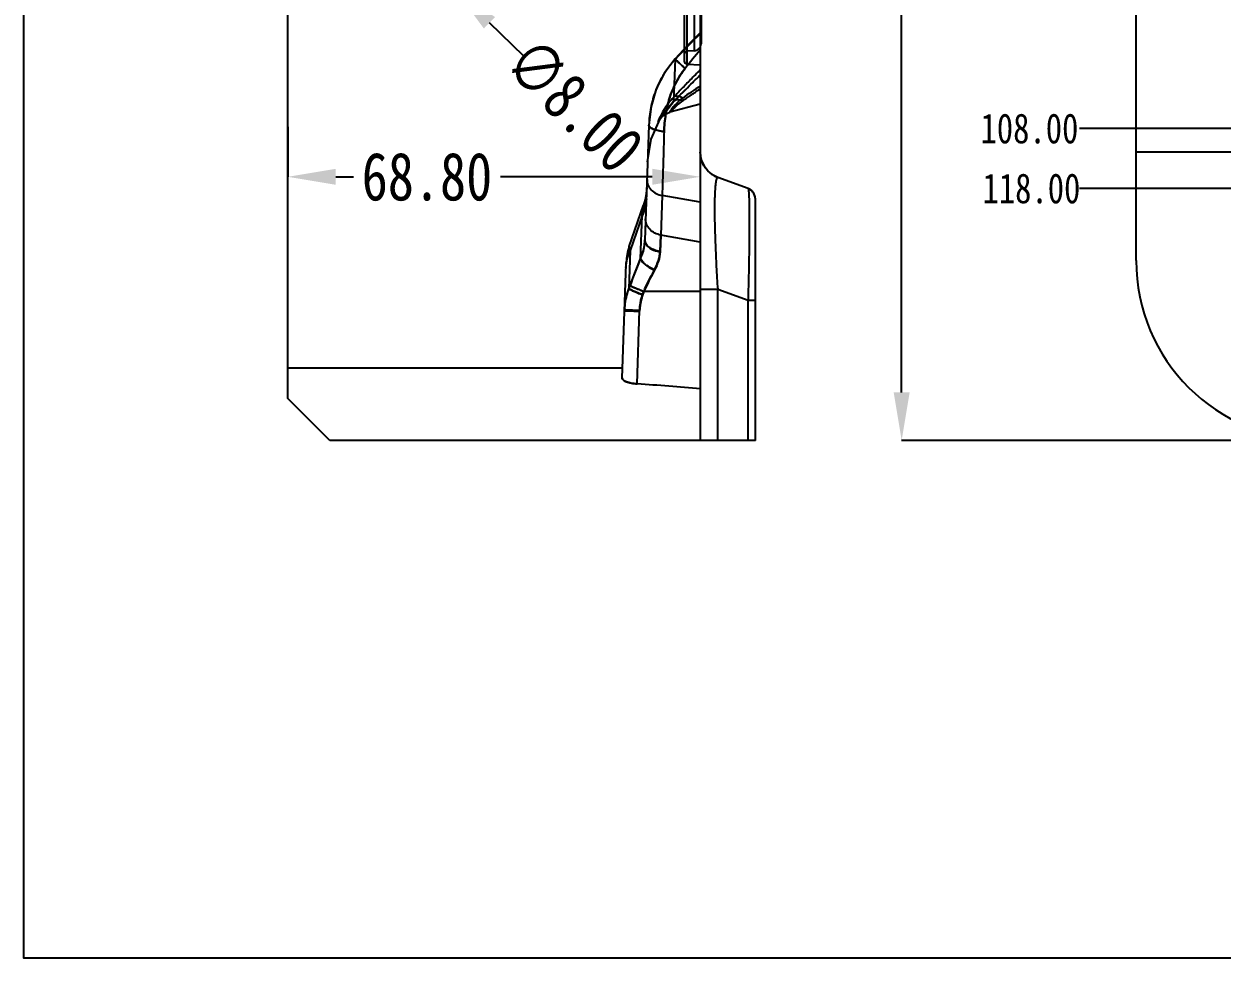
# Model space of a CAD drawing. Header units: millimetres. Extents: x 3267 to 5677, y -4731 to 2600.
# Drawn here: x 4265.7 to 4465.6, y -1037.4 to -881.5 of the extents above; entities that cross this region are included whole.
import ezdxf

# ---------------------------------------------------------------- set-up
doc = ezdxf.new("R2010")
doc.units = ezdxf.units.MM
doc.header["$LTSCALE"] = 16.335
doc.header["$PDMODE"] = 3
doc.header["$PDSIZE"] = 0.3125
doc.layers.get('0').update_dxf_attribs({"linetype": 'CONTINUOUS'})
doc.layers.get('Defpoints').update_dxf_attribs({"linetype": 'CONTINUOUS'})
doc.styles.get("Standard").update_dxf_attribs({"font": 'txt', "width": 0.8})
doc.dimstyles.get("Standard").update_dxf_attribs({"dimtxt": 0.15625, "dimasz": 0.1875, "dimexe": 0.125, "dimexo": 0.0625, "dimtad": 0, "dimtih": 1, "dimtoh": 1, "dimdsep": 46, "dimtxsty": 'Standard', "dimcen": 0.09, "dimadec": 0, "dimazin": 0, "dimtp": 0.01, "dimtm": 0.01, "dimtfac": 1, "dimtofl": 0, "dimtmove": 0, "dimatfit": 3, "dimfxl": 0, "dimtolj": 1, "dimarcsym": 0})

# ---------------------------------------------------------------- blocks, each defined once
blk = doc.blocks.new('*D139')
at = {"color": 4, "lineweight": -2}
blk.add_line((4349.1, -886.89), (4343.35, -881.34), dxfattribs=at)
at = {"color": 4}
blk.add_solid([(4344.28, -880.38), (4342.42, -882.3), (4337.59, -875.78)], dxfattribs=at)
at = {"layer": 'Defpoints', "color": 0}
for p in [(4331.84, -870.22), (4337.59, -875.78)]:
    blk.add_point(p, dxfattribs=at)
at = {"color": 6, "insert": (4357.54, -895.04), "char_height": 8, "attachment_point": 5, "rotation": 316.0008}
blk.add_mtext('\\A1;∅8.00', dxfattribs=at)
blk = doc.blocks.new('*D141')
at = {"color": 4, "lineweight": -2}
for p, q in [((4480.24, -631), (4412.12, -631)), ((4412.12, -639), (4412.12, -836.45)), ((4412.12, -943), (4412.12, -865.25)), ((4499.01, -951), (4412.12, -951))]:
    blk.add_line(p, q, dxfattribs=at)
at = {"color": 4}
for points in [[(4410.79, -639), (4413.46, -639), (4412.12, -631)], [(4410.79, -943), (4413.46, -943), (4412.12, -951)]]:
    blk.add_solid(points, dxfattribs=at)
at = {"layer": 'Defpoints', "color": 0}
for p in [(4480.24, -631), (4412.12, -951), (4499.01, -951)]:
    blk.add_point(p, dxfattribs=at)
at = {"color": 6, "insert": (4412.12, -850.85), "char_height": 8, "attachment_point": 5, "rotation": 90}
blk.add_mtext('\\A1;320.00', dxfattribs=at)
blk = doc.blocks.new('*D158')
at = {"color": 4, "lineweight": -2}
blk.add_line((4574.84, -899), (4441.77, -899), dxfattribs=at)
at = {"layer": 'Defpoints', "color": 0}
for p in [(4611.24, -791), (4441.77, -899), (4574.84, -899)]:
    blk.add_point(p, dxfattribs=at)
at = {"color": 6, "insert": (4433.44, -899), "char_height": 5, "attachment_point": 5}
blk.add_mtext('\\A1;108.00', dxfattribs=at)
blk = doc.blocks.new('*D159')
at = {"color": 4, "lineweight": -2}
blk.add_line((4473.94, -909), (4441.77, -909), dxfattribs=at)
at = {"layer": 'Defpoints', "color": 0}
for p in [(4611.24, -791), (4441.77, -909), (4473.94, -909)]:
    blk.add_point(p, dxfattribs=at)
at = {"color": 6, "insert": (4433.77, -909), "char_height": 5, "attachment_point": 5}
blk.add_mtext('\\A1;118.00', dxfattribs=at)
blk = doc.blocks.new('*D236')
at = {"color": 4, "lineweight": -2}
for p, q in [((4309.72, -898.68), (4309.72, -907.04)), ((4378.52, -898.68), (4378.52, -907.04)), ((4317.72, -907.04), (4320.66, -907.04)), ((4370.52, -907.04), (4345.2, -907.04))]:
    blk.add_line(p, q, dxfattribs=at)
at = {"color": 4}
for points in [[(4317.72, -905.7), (4317.72, -908.37), (4309.72, -907.04)], [(4370.52, -905.7), (4370.52, -908.37), (4378.52, -907.04)]]:
    blk.add_solid(points, dxfattribs=at)
at = {"layer": 'Defpoints', "color": 0}
for p in [(4309.72, -898.68), (4378.52, -898.68), (4309.72, -907.04)]:
    blk.add_point(p, dxfattribs=at)
at = {"color": 6, "insert": (4332.93, -907.04), "char_height": 8, "attachment_point": 5}
blk.add_mtext('\\A1;68.80', dxfattribs=at)

msp = doc.modelspace()

# ---------------------------------------------------------------- linework, layer by layer
at = {"color": 6, "linetype": 'Continuous'}
for p, q in [((4378.522, -631.001), (4378.522, -951.001)), ((4309.718, -944.001), (4309.718, -638.001)), ((4451.243, -921.001), (4451.243, -661.001)), ((4375.858, -684.193), (4375.858, -887.749)), ((4376.334, -888.251), (4376.334, -683.691)), ((4377.534, -685.914), (4377.534, -886.028)), ((4378.672, -687.112), (4378.672, -884.83)), ((4374.315, -887.36), (4372.536, -889.68)), ((4374.125, -894.434), (4374.394, -887.423)), ((4377.534, -886.028), (4376.334, -886.091)), ((4376.334, -888.251), (4378.522, -888.365)), ((4376.076, -892.483), (4374.127, -894.432)), ((4378.522, -894.914), (4373.475, -896.266)), ((4374.127, -894.432), (4374.127, -894.431)), ((4369.956, -898.401), (4369.285, -917.629)), ((4476.408, -902.945), (4451.243, -902.945)), ((4386.493, -908.997), (4381.482, -907.173)), ((4372.172, -910.177), (4371.942, -916.759)), ((4378.522, -911.291), (4372.172, -910.177)), ((4387.717, -951.001), (4387.717, -910.745)), ((4366.68, -918.681), (4369.057, -911.75)), ((4368.825, -913.521), (4366.827, -919.35)), ((4368.576, -920.656), (4368.825, -913.521)), ((4371.942, -916.759), (4371.818, -919.553)), ((4371.82, -919.491), (4371.942, -916.759)), ((4378.522, -917.913), (4371.942, -916.759)), ((4366.827, -919.35), (4366.603, -925.751)), ((4366.827, -919.35), (4366.68, -918.684)), ((4365.48, -940.628), (4366.145, -921.577)), ((4366.603, -925.751), (4366.819, -925.147)), ((4366.782, -925.147), (4366.607, -925.636)), ((4369.127, -926.167), (4368.911, -926.77)), ((4368.915, -926.655), (4369.09, -926.167)), ((4378.522, -926.167), (4369.09, -926.167)), ((4381.482, -925.836), (4378.522, -925.836)), ((4386.493, -927.659), (4381.482, -925.836)), ((4381.482, -951.001), (4381.482, -925.836)), ((4367.984, -941.574), (4368.411, -929.351)), ((4387.717, -927.659), (4386.493, -927.659)), ((4386.493, -951.001), (4386.493, -927.659)), ((4365.538, -938.971), (4309.718, -938.971)), ((4316.718, -951.001), (4309.718, -944.001)), ((4387.717, -951.001), (4316.718, -951.001))]:
    msp.add_line(p, q, dxfattribs=at)
msp.add_lwpolyline([(4265.697, -577.101), (4830.966, -577.101), (4830.966, -1037.357), (4265.697, -1037.357)], close=True)
for points in [[(4378.522, -883.002), (4377.075, -884.464), (4375.671, -885.918), (4374.315, -887.36)], [(4372.532, -889.684), (4371.176, -892.371), (4370.312, -895.315), (4369.957, -898.374)], [(4369.743, -904.516), (4370.354, -900.776), (4371.854, -897.354), (4374.127, -894.432)], [(4374.131, -894.427), (4373.716, -894.858), (4373.342, -895.275), (4373.009, -895.674), (4372.715, -896.049), (4372.459, -896.395), (4372.241, -896.704), (4372.065, -896.964), (4371.926, -897.173)], [(4371.926, -897.173), (4371.759, -897.427), (4371.759, -897.427), (4371.861, -897.295), (4372.105, -897.034), (4372.477, -896.73), (4372.943, -896.46), (4373.475, -896.266)], [(4381.482, -907.173), (4380.584, -906.727), (4379.779, -906.064), (4379.122, -905.189), (4378.68, -904.127), (4378.522, -902.945)], [(4369.591, -908.856), (4369.507, -909.846), (4369.328, -910.814), (4369.057, -911.75)], [(4387.717, -910.744), (4387.649, -910.247), (4387.463, -909.806), (4387.188, -909.446), (4386.856, -909.176), (4386.493, -908.997)], [(4366.681, -918.681), (4366.407, -919.63), (4366.228, -920.599), (4366.145, -921.578)]]:
    msp.add_lwpolyline(points, dxfattribs=at)
for centre, radius, start, end in [((4491.84, -996.904), 160.56, 134.89153, 137.00911), ((4491.506, -996.582), 160.096, 134.88846, 137.01218), ((4377.472, -884.83), 1.2, 273, 0), ((4376.36, -886.593), 0.502, 93, 180), ((4492.64, -982.274), 149.372, 139.81717, 141.34446), ((4492.152, -981.873), 148.741, 139.81393, 141.3477), ((4376.36, -887.749), 0.502, 180, 267), ((4405.372, -933.861), 49.834, 122.60211, 126.70038), ((4383.022, -902.945), 4.5, 180, 250), ((4385.857, -910.745), 1.86, 0, 70), ((4442.799, -952.293), 80.718, 156.85183, 160.34866), ((4444.993, -953.137), 83.033, 156.97253, 160.30068), ((4481.243, -921.001), 30, 180, 270), ((4416.727, -947.595), 52.201, 151.42737, 155.7643)]:
    msp.add_arc(centre, radius, start, end, dxfattribs=at)
msp.add_ellipse((4293.839, -987.971), major_axis=(230.527, 0), ratio=0.2125566, start_param=7.4778249, end_param=7.526528, dxfattribs=at)
for points, knots in [([(4374.396, -887.421), (4373.682, -888.165), (4372.725, -889.393), (4371.715, -891.183), (4371.095, -892.581), (4370.614, -894.018), (4370.153, -895.947), (4369.991, -897.422), (4369.956, -898.401)], [0, 0, 0, 0, 0.2554714, 0.382448, 0.5088973, 0.6340315, 0.7574081, 1, 1, 1, 1]), ([(4375.993, -888.971), (4375.862, -888.848), (4375.605, -888.607), (4375.29, -888.31), (4375.052, -888.084), (4374.891, -887.93), (4374.746, -887.791), (4374.62, -887.67), (4374.515, -887.567), (4374.432, -887.486), (4374.372, -887.425), (4374.338, -887.388), (4374.32, -887.37), (4374.317, -887.364), (4374.314, -887.361), (4374.317, -887.359), (4374.32, -887.361), (4374.326, -887.364), (4374.336, -887.373), (4374.361, -887.392), (4374.381, -887.409), (4374.396, -887.421)], [0, 0, 0, 0, 0.2219346, 0.4356985, 0.5351181, 0.6272733, 0.7104706, 0.7830168, 0.8434643, 0.8913469, 0.9264455, 0.9485476, 0.9546967, 0.956588, 0.95773, 0.9585003, 0.9597108, 0.9616058, 0.9674223, 0.9758473, 1, 1, 1, 1]), ([(4374.396, -887.421), (4374.381, -887.409), (4374.361, -887.392), (4374.336, -887.373), (4374.326, -887.364), (4374.32, -887.361), (4374.317, -887.359), (4374.314, -887.361), (4374.317, -887.364), (4374.32, -887.37), (4374.338, -887.388), (4374.372, -887.425), (4374.432, -887.486), (4374.515, -887.567), (4374.62, -887.67), (4374.746, -887.791), (4374.891, -887.93), (4375.052, -888.084), (4375.29, -888.31), (4375.605, -888.607), (4375.862, -888.848), (4375.993, -888.971)], [0, 0, 0, 0, 0.0241527, 0.0325777, 0.0383942, 0.0402892, 0.0414997, 0.04227, 0.043412, 0.0453033, 0.0514524, 0.0735545, 0.1086531, 0.1565357, 0.2169832, 0.2895294, 0.3727267, 0.4648819, 0.5643015, 0.7780654, 1, 1, 1, 1]), ([(4372.49, -899.494), (4372.518, -898.551), (4372.645, -897.132), (4373.01, -895.271), (4373.389, -893.893), (4373.877, -892.556), (4374.664, -890.866), (4375.42, -889.689), (4375.994, -888.971)], [0, 0, 0, 0, 0.2511395, 0.3775133, 0.5043327, 0.6307518, 0.7556642, 1, 1, 1, 1]), ([(4375.994, -888.972), (4375.42, -889.689), (4374.664, -890.865), (4373.877, -892.554), (4373.39, -893.892), (4373.011, -895.27), (4372.645, -897.132), (4372.518, -898.551), (4372.49, -899.494)], [0, 0, 0, 0, 0.2442418, 0.3689868, 0.4954687, 0.6224455, 0.7488453, 1, 1, 1, 1]), ([(4378.522, -889.2), (4377.98, -889.737), (4376.95, -890.771), (4375.496, -892.273), (4374.585, -893.238), (4374.155, -893.699)], [0, 0, 0, 0, 0.3650402, 0.6982935, 1, 1, 1, 1]), ([(4375.022, -893.537), (4375.379, -893.181), (4376.123, -892.435), (4377.29, -891.267), (4378.1, -890.456), (4378.522, -890.035)], [0, 0, 0, 0, 0.3053963, 0.6387162, 1, 1, 1, 1]), ([(4375.562, -894.378), (4375.738, -894.255), (4376.113, -893.992), (4376.638, -893.63), (4377.158, -893.275), (4377.767, -892.867), (4378.23, -892.567), (4378.522, -892.381)], [0, 0, 0, 0, 0.1806164, 0.3843834, 0.536758, 0.7093231, 1, 1, 1, 1]), ([(4374.155, -893.699), (4373.743, -894.134), (4373.064, -894.964), (4372.267, -896.128), (4371.826, -897.077), (4371.506, -897.531), (4371.474, -898.005), (4371.881, -897.142), (4372.259, -896.716), (4373.078, -895.525), (4373.728, -894.829), (4374.127, -894.431)], [0, 0, 0, 0, 0.1932868, 0.3447086, 0.4565482, 0.5232194, 0.5346905, 0.5824012, 0.6791995, 0.8181872, 1, 1, 1, 1]), ([(4375.562, -894.378), (4375.234, -894.616), (4374.697, -895.044), (4374.009, -895.7), (4373.737, -896.031), (4373.393, -896.342), (4373.7, -895.818), (4373.966, -895.461), (4374.674, -894.645), (4375.243, -894.17), (4375.59, -893.905)], [0, 0, 0, 0, 0.2021234, 0.3515592, 0.4419886, 0.4687903, 0.5111867, 0.6171378, 0.7825026, 1, 1, 1, 1]), ([(4375.022, -893.537), (4374.921, -893.638), (4374.721, -893.839), (4374.422, -894.137), (4374.225, -894.333), (4374.127, -894.431)], [0, 0, 0, 0, 0.3390849, 0.6725481, 1, 1, 1, 1]), ([(4375.562, -894.378), (4375.417, -894.322), (4375.137, -894.235), (4374.732, -894.187), (4374.383, -894.245), (4374.196, -894.361), (4374.127, -894.431)], [0, 0, 0, 0, 0.3095651, 0.5786311, 0.8043019, 1, 1, 1, 1]), ([(4375.59, -893.905), (4375.446, -893.834), (4375.17, -893.714), (4374.768, -893.605), (4374.425, -893.588), (4374.228, -893.651), (4374.155, -893.699)], [0, 0, 0, 0, 0.3201094, 0.6012629, 0.8264495, 1, 1, 1, 1]), ([(4372.489, -899.494), (4372.158, -899.461), (4371.674, -899.389), (4371.065, -899.23), (4370.675, -899.091), (4370.398, -898.953), (4370.223, -898.834), (4370.097, -898.726), (4369.987, -898.588), (4369.954, -898.458), (4369.956, -898.401)], [0, 0, 0, 0, 0.3430495, 0.5041904, 0.6484528, 0.770216, 0.8218053, 0.8671819, 0.9410386, 1, 1, 1, 1]), ([(4369.956, -898.401), (4369.954, -898.458), (4369.987, -898.588), (4370.097, -898.726), (4370.223, -898.834), (4370.398, -898.953), (4370.675, -899.091), (4371.065, -899.23), (4371.674, -899.389), (4372.159, -899.461), (4372.489, -899.494)], [0, 0, 0, 0, 0.0589597, 0.1328135, 0.1781938, 0.2297878, 0.3515637, 0.4958422, 0.6570007, 1, 1, 1, 1]), ([(4372.489, -899.494), (4372.448, -900.87), (4372.371, -903.45), (4372.265, -907.01), (4372.201, -909.196), (4372.172, -910.177)], [0, 0, 0, 0, 0.3863065, 0.7244636, 1, 1, 1, 1]), ([(4381.483, -925.836), (4381.401, -924.558), (4381.257, -922.079), (4381.093, -918.512), (4381.005, -915.733), (4380.969, -913.709), (4380.959, -912.37), (4380.967, -911.167), (4380.991, -910.111), (4381.031, -909.209), (4381.079, -908.557), (4381.129, -908.119), (4381.167, -907.854), (4381.209, -907.632), (4381.254, -907.454), (4381.303, -907.318), (4381.354, -907.224), (4381.414, -907.167), (4381.464, -907.166), (4381.483, -907.173)], [0, 0, 0, 0, 0.2041605, 0.3961467, 0.5696497, 0.6477239, 0.7191209, 0.7832154, 0.8395482, 0.8877075, 0.9272944, 0.9437637, 0.957993, 0.9699855, 0.9797583, 0.9873589, 0.9929122, 0.99678, 1, 1, 1, 1]), ([(4369.639, -907.482), (4369.629, -907.779), (4369.74, -908.419), (4370.293, -909.264), (4371.147, -909.886), (4371.827, -910.112), (4372.172, -910.177)], [0, 0, 0, 0, 0.2230185, 0.4715464, 0.7372223, 1, 1, 1, 1]), ([(4386.493, -908.997), (4386.505, -909.001), (4386.526, -909.041), (4386.546, -909.114), (4386.567, -909.234), (4386.587, -909.393), (4386.606, -909.595), (4386.631, -909.946), (4386.656, -910.489), (4386.679, -911.259), (4386.696, -912.182), (4386.706, -913.252), (4386.709, -914.458), (4386.705, -915.793), (4386.69, -917.793), (4386.654, -920.523), (4386.586, -924.006), (4386.527, -926.42), (4386.493, -927.659)], [0, 0, 0, 0, 0.0021363, 0.0063111, 0.012695, 0.0213127, 0.0321612, 0.0452285, 0.0779555, 0.119307, 0.1688961, 0.2262845, 0.2910319, 0.3626587, 0.4405324, 0.6123356, 0.8009, 1, 1, 1, 1]), ([(4369.528, -910.684), (4369.511, -911.171), (4369.373, -912.149), (4369.037, -913.077), (4368.825, -913.521)], [0, 0, 0, 0, 0.4968554, 1, 1, 1, 1]), ([(4368.825, -913.521), (4368.852, -913.312), (4368.901, -912.939), (4368.963, -912.471), (4369.011, -912.101), (4369.033, -911.936), (4369.062, -911.708), (4369.033, -911.932), (4369.012, -912.097), (4368.963, -912.467), (4368.902, -912.938), (4368.853, -913.311), (4368.825, -913.521)], [0, 0, 0, 0, 0.1788486, 0.3145967, 0.4104308, 0.4709237, 0.5, 0.5279799, 0.5880703, 0.684325, 0.8208384, 1, 1, 1, 1]), ([(4371.942, -916.759), (4371.597, -916.694), (4370.917, -916.468), (4370.063, -915.845), (4369.51, -915.001), (4369.399, -914.361), (4369.41, -914.063)], [0, 0, 0, 0, 0.2627776, 0.5284535, 0.7769815, 1, 1, 1, 1]), ([(4366.124, -922.187), (4366.141, -921.7), (4366.281, -920.723), (4366.614, -919.794), (4366.827, -919.35)], [0, 0, 0, 0, 0.4968787, 1, 1, 1, 1]), ([(4368.576, -920.656), (4368.682, -920.398), (4369.044, -919.424), (4369.258, -918.389), (4369.285, -917.629)], [0, 0, 0, 0, 0.2685411, 1, 1, 1, 1]), ([(4369.288, -917.551), (4369.279, -917.793), (4369.185, -918.824), (4368.883, -919.83), (4368.579, -920.562)], [0, 0, 0, 0, 0.2341897, 1, 1, 1, 1]), ([(4369.285, -917.629), (4369.281, -917.731), (4369.305, -917.948), (4369.435, -918.268), (4369.663, -918.577), (4369.98, -918.863), (4370.376, -919.11), (4370.983, -919.381), (4371.481, -919.503), (4371.818, -919.553)], [0, 0, 0, 0, 0.0893672, 0.1874251, 0.2977808, 0.4214708, 0.5576309, 0.7027147, 1, 1, 1, 1]), ([(4371.82, -919.491), (4371.483, -919.441), (4370.985, -919.319), (4370.378, -919.045), (4369.983, -918.796), (4369.665, -918.507), (4369.437, -918.195), (4369.308, -917.873), (4369.284, -917.654), (4369.288, -917.551)], [0, 0, 0, 0, 0.2964249, 0.4412251, 0.5772604, 0.7010216, 0.8116454, 0.910131, 1, 1, 1, 1]), ([(4368.576, -920.656), (4368.585, -920.729), (4368.637, -920.888), (4368.847, -921.238), (4369.303, -921.697), (4370.026, -922.193), (4370.586, -922.492), (4370.884, -922.629)], [0, 0, 0, 0, 0.0702906, 0.1587575, 0.3905906, 0.6849426, 1, 1, 1, 1]), ([(4370.887, -922.554), (4370.589, -922.417), (4370.027, -922.116), (4369.304, -921.615), (4368.848, -921.151), (4368.639, -920.797), (4368.587, -920.635), (4368.579, -920.562)], [0, 0, 0, 0, 0.3142938, 0.6083111, 0.8403668, 0.9291904, 1, 1, 1, 1]), ([(4371.818, -919.553), (4371.795, -920.065), (4371.592, -921.138), (4371.155, -922.132), (4370.884, -922.629)], [0, 0, 0, 0, 0.4753179, 1, 1, 1, 1]), ([(4370.887, -922.554), (4371.157, -922.061), (4371.594, -921.072), (4371.798, -920.003), (4371.82, -919.491)], [0, 0, 0, 0, 0.5228143, 1, 1, 1, 1]), ([(4369.09, -926.167), (4369.231, -925.855), (4369.796, -924.634), (4370.405, -923.434), (4370.887, -922.554)], [0, 0, 0, 0, 0.2543544, 1, 1, 1, 1]), ([(4369.09, -926.167), (4368.818, -926.065), (4368.306, -925.867), (4367.702, -925.617), (4367.295, -925.432), (4367.068, -925.321), (4366.902, -925.23), (4366.813, -925.174), (4366.782, -925.147)], [0, 0, 0, 0, 0.3447075, 0.651499, 0.7755534, 0.8759103, 0.9511434, 1, 1, 1, 1]), ([(4366.819, -925.147), (4366.851, -925.174), (4366.939, -925.23), (4367.105, -925.321), (4367.332, -925.432), (4367.739, -925.617), (4368.343, -925.867), (4368.855, -926.065), (4369.127, -926.167)], [0, 0, 0, 0, 0.0488566, 0.1240897, 0.2244466, 0.348501, 0.6552925, 1, 1, 1, 1]), ([(4365.874, -929.354), (4365.885, -929.042), (4365.977, -927.817), (4366.271, -926.605), (4366.603, -925.751)], [0, 0, 0, 0, 0.2539138, 1, 1, 1, 1]), ([(4366.607, -925.636), (4366.497, -925.919), (4366.103, -927.083), (4365.91, -928.314), (4365.878, -929.239)], [0, 0, 0, 0, 0.2468823, 1, 1, 1, 1]), ([(4368.911, -926.77), (4368.639, -926.668), (4368.127, -926.47), (4367.523, -926.22), (4367.116, -926.035), (4366.889, -925.924), (4366.723, -925.833), (4366.634, -925.777), (4366.603, -925.751)], [0, 0, 0, 0, 0.3447075, 0.651499, 0.7755534, 0.8759103, 0.9511434, 1, 1, 1, 1]), ([(4366.607, -925.636), (4366.638, -925.662), (4366.727, -925.719), (4366.893, -925.809), (4367.12, -925.92), (4367.527, -926.106), (4368.131, -926.355), (4368.643, -926.553), (4368.915, -926.655)], [0, 0, 0, 0, 0.0488566, 0.1240897, 0.2244466, 0.348501, 0.6552925, 1, 1, 1, 1]), ([(4368.911, -926.77), (4368.835, -926.981), (4368.562, -927.856), (4368.43, -928.774), (4368.406, -929.465)], [0, 0, 0, 0, 0.2448052, 1, 1, 1, 1]), ([(4368.41, -929.351), (4368.418, -929.117), (4368.484, -928.203), (4368.685, -927.297), (4368.915, -926.655)], [0, 0, 0, 0, 0.2555759, 1, 1, 1, 1]), ([(4365.874, -929.354), (4365.874, -929.355), (4365.879, -929.355), (4365.885, -929.357), (4365.899, -929.358), (4365.927, -929.36), (4365.977, -929.363), (4366.054, -929.368), (4366.155, -929.373), (4366.279, -929.38), (4366.425, -929.386), (4366.661, -929.397), (4366.998, -929.411), (4367.439, -929.429), (4367.916, -929.447), (4368.242, -929.459), (4368.406, -929.465)], [0, 0, 0, 0, 0.0010724, 0.0041479, 0.0093113, 0.0166187, 0.0378739, 0.0683257, 0.1082447, 0.1573522, 0.2152317, 0.2814665, 0.4363657, 0.6138674, 0.8048106, 1, 1, 1, 1]), ([(4368.411, -929.351), (4368.246, -929.345), (4367.92, -929.332), (4367.444, -929.314), (4367.002, -929.296), (4366.665, -929.282), (4366.429, -929.272), (4366.283, -929.265), (4366.159, -929.259), (4366.058, -929.253), (4365.981, -929.249), (4365.931, -929.245), (4365.903, -929.243), (4365.889, -929.242), (4365.883, -929.24), (4365.878, -929.24), (4365.878, -929.239)], [0, 0, 0, 0, 0.1951894, 0.3861326, 0.5636343, 0.7185335, 0.7847683, 0.8426478, 0.8917553, 0.9316743, 0.9621261, 0.9833813, 0.9906887, 0.9958521, 0.9989276, 1, 1, 1, 1]), ([(4365.48, -940.628), (4365.476, -940.745), (4365.717, -941.026), (4366.256, -941.258), (4367.047, -941.477), (4367.654, -941.551), (4367.984, -941.574)], [0, 0, 0, 0, 0.1262679, 0.3426244, 0.6444331, 1, 1, 1, 1]), ([(4367.984, -941.574), (4367.654, -941.551), (4367.047, -941.477), (4366.256, -941.258), (4365.718, -941.027), (4365.476, -940.746), (4365.48, -940.628)], [0, 0, 0, 0, 0.3560513, 0.6567444, 0.8728789, 1, 1, 1, 1])]:
    msp.add_open_spline(points, degree=3, knots=knots, dxfattribs=at)

# ---------------------------------------------------------------- dimensions: what is measured, and where the dimension line sits
dim = msp.add_linear_dim(base=(4412.124, -951.002), p1=(4480.243, -631.001), p2=(4499.007, -951.002), angle=90, dimstyle='Standard', override={"dimtxt": 8, "dimasz": 8, "dimexe": 0, "dimexo": 0, "dimgap": 0, "dimtih": 0, "dimtoh": 0, "dimzin": 0, "dimcen": 0, "dimclrd": 4, "dimclre": 4, "dimclrt": 6, "dimadec": 2, "dimtp": 0, "dimtm": 0, "dimtzin": 0})
dim.commit()
dim.dimension.update_dxf_attribs({"geometry": '*D141', "text_midpoint": (4412.124, -850.848), "dimtype": 160})
for feature_location, offset, picture, middle in [((4574.843, -899.002), (-133.07, 0), '*D158', (4433.439, -899.002)), ((4473.942, -909.002), (-32.17, 0), '*D159', (4433.773, -909.002))]:
    dim = msp.add_ordinate_dim(feature_location=feature_location, offset=offset, dtype=0, origin=(4611.243, -791.002), dimstyle='Standard', override={"dimtxt": 5, "dimasz": 5, "dimexe": 0, "dimexo": 0, "dimgap": 0, "dimtih": 0, "dimtoh": 0, "dimzin": 0, "dimcen": 0, "dimclrd": 4, "dimclre": 4, "dimclrt": 6, "dimadec": 2, "dimtp": 0, "dimtm": 0, "dimtzin": 0})
    dim.commit()
    dim.dimension.update_dxf_attribs({"geometry": picture, "text_midpoint": middle})
dim = msp.add_diameter_dim_2p(p1=(4331.84, -870.223), p2=(4337.595, -875.78), dimstyle='Standard', override={"dimtxt": 8, "dimasz": 8, "dimexe": 0, "dimexo": 0, "dimgap": 0, "dimtih": 0, "dimtoh": 0, "dimzin": 0, "dimcen": 0, "dimclrd": 4, "dimclre": 4, "dimclrt": 6, "dimadec": 2, "dimtp": 0, "dimtm": 0, "dimtzin": 0})
dim.commit()
dim.dimension.update_dxf_attribs({"geometry": '*D139', "text_midpoint": (4357.545, -895.045)})
dim = msp.add_linear_dim(base=(4309.718, -907.035), p1=(4378.522, -898.679), p2=(4309.718, -898.679), dimstyle='Standard', override={"dimtxt": 8, "dimasz": 8, "dimexe": 0, "dimexo": 0, "dimgap": 0, "dimtih": 0, "dimtoh": 0, "dimzin": 0, "dimcen": 0, "dimclrd": 4, "dimclre": 4, "dimclrt": 6, "dimadec": 2, "dimtp": 0, "dimtm": 0, "dimtzin": 0})
dim.commit()
dim.dimension.update_dxf_attribs({"geometry": '*D236', "text_midpoint": (4332.93, -907.035), "dimtype": 160})

doc.saveas('drawing.dxf')
